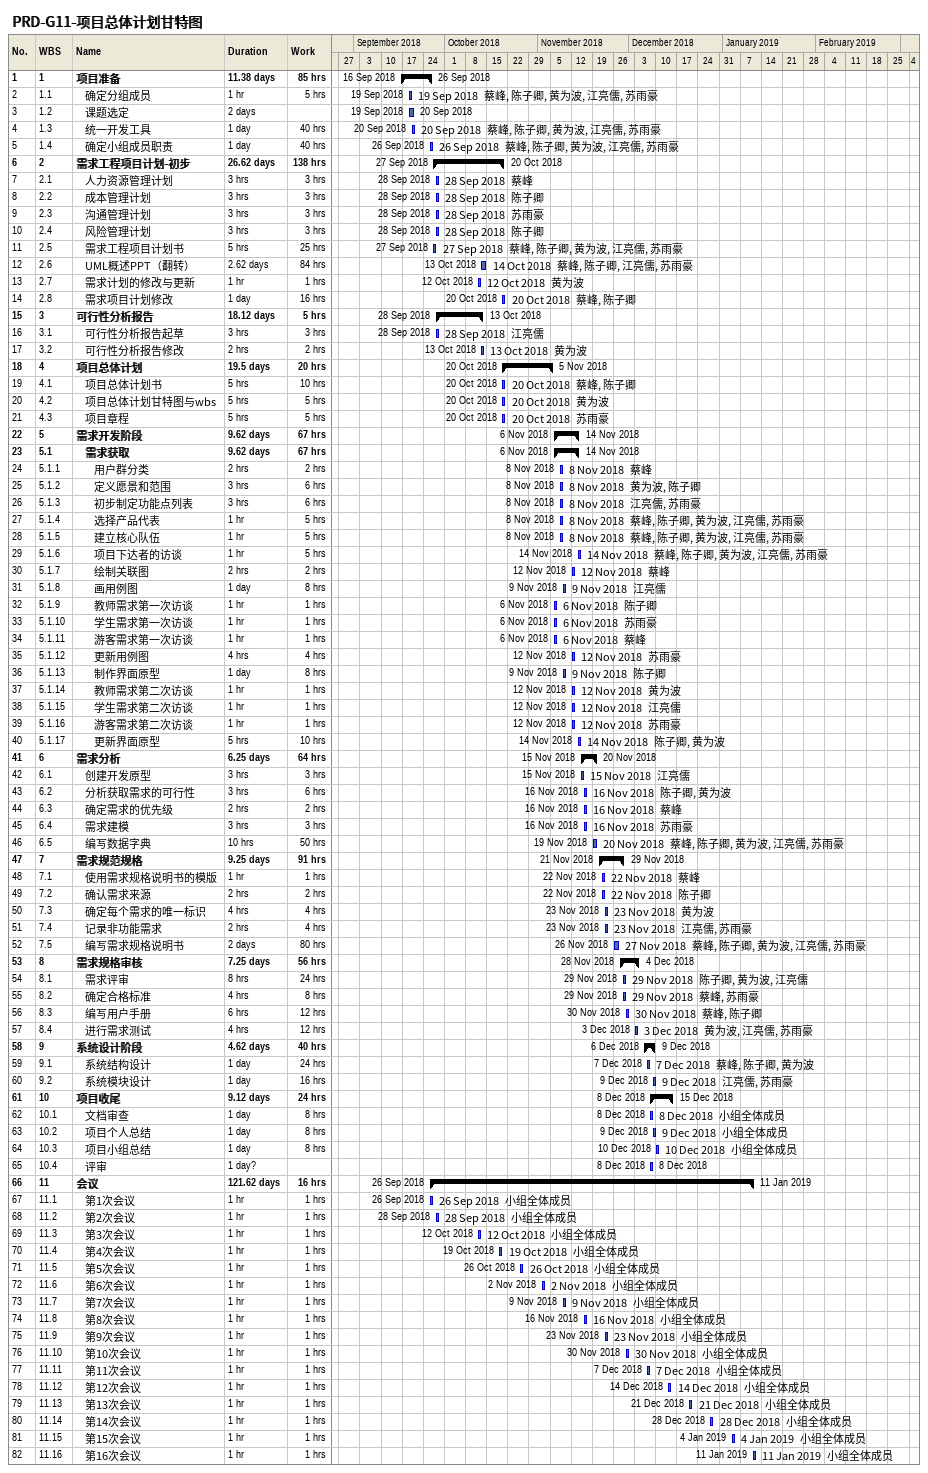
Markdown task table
PRD-G11-项目总体计划甘特图

| ID | WBS | Task | Duration | Start | Finish | Resources | Work (h) |
|---|---|---|---|---|---|---|---|
| 1 | 1 | **项目准备** | 11.38d | 2018-09-16 | 2018-09-26 |  | 85 |
| 2 | 1.1 | 确定分组成员 | 1h | 2018-09-19 | 2018-09-19 | 蔡峰, 陈子卿, 黄为波, 江亮儒, 苏雨豪 | 5 |
| 3 | 1.2 | 课题选定 | 2d | 2018-09-19 | 2018-09-20 |  |  |
| 4 | 1.3 | 统一开发工具 | 1d | 2018-09-20 | 2018-09-20 | 蔡峰, 陈子卿, 黄为波, 江亮儒, 苏雨豪 | 40 |
| 5 | 1.4 | 确定小组成员职责 | 1d | 2018-09-26 | 2018-09-26 | 蔡峰, 陈子卿, 黄为波, 江亮儒, 苏雨豪 | 40 |
| 6 | 2 | **需求工程项目计划-初步** | 26.62d | 2018-09-27 | 2018-10-20 |  | 138 |
| 7 | 2.1 | 人力资源管理计划 | 3h | 2018-09-28 | 2018-09-28 | 蔡峰 | 3 |
| 8 | 2.2 | 成本管理计划 | 3h | 2018-09-28 | 2018-09-28 | 陈子卿 | 3 |
| 9 | 2.3 | 沟通管理计划 | 3h | 2018-09-28 | 2018-09-28 | 苏雨豪 | 3 |
| 10 | 2.4 | 风险管理计划 | 3h | 2018-09-28 | 2018-09-28 | 陈子卿 | 3 |
| 11 | 2.5 | 需求工程项目计划书 | 5h | 2018-09-27 | 2018-09-27 | 蔡峰, 陈子卿, 黄为波, 江亮儒, 苏雨豪 | 25 |
| 12 | 2.6 | UML概述PPT（翻转） | 2.62d | 2018-10-13 | 2018-10-14 | 蔡峰, 陈子卿, 江亮儒, 苏雨豪 | 84 |
| 13 | 2.7 | 需求计划的修改与更新 | 1h | 2018-10-12 | 2018-10-12 | 黄为波 | 1 |
| 14 | 2.8 | 需求项目计划修改 | 1d | 2018-10-20 | 2018-10-20 | 蔡峰, 陈子卿 | 16 |
| 15 | 3 | **可行性分析报告** | 18.12d | 2018-09-28 | 2018-10-13 |  | 5 |
| 16 | 3.1 | 可行性分析报告起草 | 3h | 2018-09-28 | 2018-09-28 | 江亮儒 | 3 |
| 17 | 3.2 | 可行性分析报告修改 | 2h | 2018-10-13 | 2018-10-13 | 黄为波 | 2 |
| 18 | 4 | **项目总体计划** | 19.5d | 2018-10-20 | 2018-11-05 |  | 20 |
| 19 | 4.1 | 项目总体计划书 | 5h | 2018-10-20 | 2018-10-20 | 蔡峰, 陈子卿 | 10 |
| 20 | 4.2 | 项目总体计划甘特图与wbs | 5h | 2018-10-20 | 2018-10-20 | 黄为波 | 5 |
| 21 | 4.3 | 项目章程 | 5h | 2018-10-20 | 2018-10-20 | 苏雨豪 | 5 |
| 22 | 5 | **需求开发阶段** | 9.62d | 2018-11-06 | 2018-11-14 |  | 67 |
| 23 | 5.1 | **需求获取** | 9.62d | 2018-11-06 | 2018-11-14 |  | 67 |
| 24 | 5.1.1 | 用户群分类 | 2h | 2018-11-08 | 2018-11-08 | 蔡峰 | 2 |
| 25 | 5.1.2 | 定义愿景和范围 | 3h | 2018-11-08 | 2018-11-08 | 黄为波, 陈子卿 | 6 |
| 26 | 5.1.3 | 初步制定功能点列表 | 3h | 2018-11-08 | 2018-11-08 | 江亮儒, 苏雨豪 | 6 |
| 27 | 5.1.4 | 选择产品代表 | 1h | 2018-11-08 | 2018-11-08 | 蔡峰, 陈子卿, 黄为波, 江亮儒, 苏雨豪 | 5 |
| 28 | 5.1.5 | 建立核心队伍 | 1h | 2018-11-08 | 2018-11-08 | 蔡峰, 陈子卿, 黄为波, 江亮儒, 苏雨豪 | 5 |
| 29 | 5.1.6 | 项目下达者的访谈 | 1h | 2018-11-14 | 2018-11-14 | 蔡峰, 陈子卿, 黄为波, 江亮儒, 苏雨豪 | 5 |
| 30 | 5.1.7 | 绘制关联图 | 2h | 2018-11-12 | 2018-11-12 | 蔡峰 | 2 |
| 31 | 5.1.8 | 画用例图 | 1d | 2018-11-09 | 2018-11-09 | 江亮儒 | 8 |
| 32 | 5.1.9 | 教师需求第一次访谈 | 1h | 2018-11-06 | 2018-11-06 | 陈子卿 | 1 |
| 33 | 5.1.10 | 学生需求第一次访谈 | 1h | 2018-11-06 | 2018-11-06 | 苏雨豪 | 1 |
| 34 | 5.1.11 | 游客需求第一次访谈 | 1h | 2018-11-06 | 2018-11-06 | 蔡峰 | 1 |
| 35 | 5.1.12 | 更新用例图 | 4h | 2018-11-12 | 2018-11-12 | 苏雨豪 | 4 |
| 36 | 5.1.13 | 制作界面原型 | 1d | 2018-11-09 | 2018-11-09 | 陈子卿 | 8 |
| 37 | 5.1.14 | 教师需求第二次访谈 | 1h | 2018-11-12 | 2018-11-12 | 黄为波 | 1 |
| 38 | 5.1.15 | 学生需求第二次访谈 | 1h | 2018-11-12 | 2018-11-12 | 江亮儒 | 1 |
| 39 | 5.1.16 | 游客需求第二次访谈 | 1h | 2018-11-12 | 2018-11-12 | 苏雨豪 | 1 |
| 40 | 5.1.17 | 更新界面原型 | 5h | 2018-11-14 | 2018-11-14 | 陈子卿, 黄为波 | 10 |
| 41 | 6 | **需求分析** | 6.25d | 2018-11-15 | 2018-11-20 |  | 64 |
| 42 | 6.1 | 创建开发原型 | 3h | 2018-11-15 | 2018-11-15 | 江亮儒 | 3 |
| 43 | 6.2 | 分析获取需求的可行性 | 3h | 2018-11-16 | 2018-11-16 | 陈子卿, 黄为波 | 6 |
| 44 | 6.3 | 确定需求的优先级 | 2h | 2018-11-16 | 2018-11-16 | 蔡峰 | 2 |
| 45 | 6.4 | 需求建模 | 3h | 2018-11-16 | 2018-11-16 | 苏雨豪 | 3 |
| 46 | 6.5 | 编写数据字典 | 10h | 2018-11-19 | 2018-11-20 | 蔡峰, 陈子卿, 黄为波, 江亮儒, 苏雨豪 | 50 |
| 47 | 7 | **需求规范规格** | 9.25d | 2018-11-21 | 2018-11-29 |  | 91 |
| 48 | 7.1 | 使用需求规格说明书的模版 | 1h | 2018-11-22 | 2018-11-22 | 蔡峰 | 1 |
| 49 | 7.2 | 确认需求来源 | 2h | 2018-11-22 | 2018-11-22 | 陈子卿 | 2 |
| 50 | 7.3 | 确定每个需求的唯一标识 | 4h | 2018-11-23 | 2018-11-23 | 黄为波 | 4 |
| 51 | 7.4 | 记录非功能需求 | 2h | 2018-11-23 | 2018-11-23 | 江亮儒, 苏雨豪 | 4 |
| 52 | 7.5 | 编写需求规格说明书 | 2d | 2018-11-26 | 2018-11-27 | 蔡峰, 陈子卿, 黄为波, 江亮儒, 苏雨豪 | 80 |
| 53 | 8 | **需求规格审核** | 7.25d | 2018-11-28 | 2018-12-04 |  | 56 |
| 54 | 8.1 | 需求评审 | 8h | 2018-11-29 | 2018-11-29 | 陈子卿, 黄为波, 江亮儒 | 24 |
| 55 | 8.2 | 确定合格标准 | 4h | 2018-11-29 | 2018-11-29 | 蔡峰, 苏雨豪 | 8 |
| 56 | 8.3 | 编写用户手册 | 6h | 2018-11-30 | 2018-11-30 | 蔡峰, 陈子卿 | 12 |
| 57 | 8.4 | 进行需求测试 | 4h | 2018-12-03 | 2018-12-03 | 黄为波, 江亮儒, 苏雨豪 | 12 |
| 58 | 9 | **系统设计阶段** | 4.62d | 2018-12-06 | 2018-12-09 |  | 40 |
| 59 | 9.1 | 系统结构设计 | 1d | 2018-12-07 | 2018-12-07 | 蔡峰, 陈子卿, 黄为波 | 24 |
| 60 | 9.2 | 系统模块设计 | 1d | 2018-12-09 | 2018-12-09 | 江亮儒, 苏雨豪 | 16 |
| 61 | 10 | **项目收尾** | 9.12d | 2018-12-08 | 2018-12-15 |  | 24 |
| 62 | 10.1 | 文档审查 | 1d | 2018-12-08 | 2018-12-08 | 小组全体成员 | 8 |
| 63 | 10.2 | 项目个人总结 | 1d | 2018-12-09 | 2018-12-09 | 小组全体成员 | 8 |
| 64 | 10.3 | 项目小组总结 | 1d | 2018-12-10 | 2018-12-10 | 小组全体成员 | 8 |
| 65 | 10.4 | 评审 | 1d? | 2018-12-08 | 2018-12-08 |  |  |
| 66 | 11 | **会议** | 121.62d | 2018-09-26 | 2019-01-11 |  | 16 |
| 67 | 11.1 | 第1次会议 | 1h | 2018-09-26 | 2018-09-26 | 小组全体成员 | 1 |
| 68 | 11.2 | 第2次会议 | 1h | 2018-09-28 | 2018-09-28 | 小组全体成员 | 1 |
| 69 | 11.3 | 第3次会议 | 1h | 2018-10-12 | 2018-10-12 | 小组全体成员 | 1 |
| 70 | 11.4 | 第4次会议 | 1h | 2018-10-19 | 2018-10-19 | 小组全体成员 | 1 |
| 71 | 11.5 | 第5次会议 | 1h | 2018-10-26 | 2018-10-26 | 小组全体成员 | 1 |
| 72 | 11.6 | 第6次会议 | 1h | 2018-11-02 | 2018-11-02 | 小组全体成员 | 1 |
| 73 | 11.7 | 第7次会议 | 1h | 2018-11-09 | 2018-11-09 | 小组全体成员 | 1 |
| 74 | 11.8 | 第8次会议 | 1h | 2018-11-16 | 2018-11-16 | 小组全体成员 | 1 |
| 75 | 11.9 | 第9次会议 | 1h | 2018-11-23 | 2018-11-23 | 小组全体成员 | 1 |
| 76 | 11.10 | 第10次会议 | 1h | 2018-11-30 | 2018-11-30 | 小组全体成员 | 1 |
| 77 | 11.11 | 第11次会议 | 1h | 2018-12-07 | 2018-12-07 | 小组全体成员 | 1 |
| 78 | 11.12 | 第12次会议 | 1h | 2018-12-14 | 2018-12-14 | 小组全体成员 | 1 |
| 79 | 11.13 | 第13次会议 | 1h | 2018-12-21 | 2018-12-21 | 小组全体成员 | 1 |
| 80 | 11.14 | 第14次会议 | 1h | 2018-12-28 | 2018-12-28 | 小组全体成员 | 1 |
| 81 | 11.15 | 第15次会议 | 1h | 2019-01-04 | 2019-01-04 | 小组全体成员 | 1 |
| 82 | 11.16 | 第16次会议 | 1h | 2019-01-11 | 2019-01-11 | 小组全体成员 | 1 |
